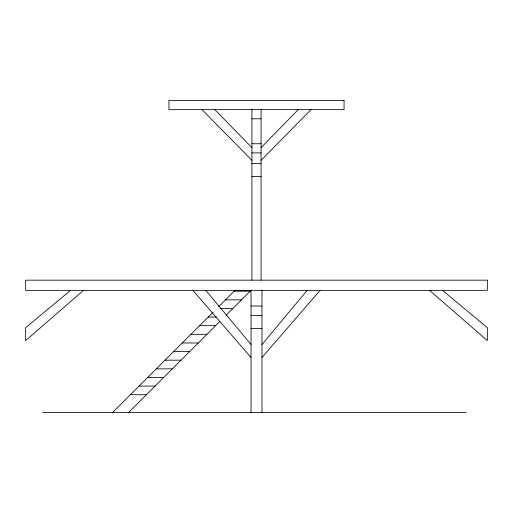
<?xml version="1.0" encoding="UTF-8"?>
<svg xmlns="http://www.w3.org/2000/svg" width="513" height="513" viewBox="0 0 513 513"><rect width="100%" height="100%" fill="white"/><g stroke="black" fill="none" stroke-linecap="round" stroke-linejoin="round"><path stroke-width="0.77" d="M261.97 344.512L307.178 290.352M261.97 357.497L320.106 290.352M261.079 147.616L298.239 109.641M261.079 160.345L310.968 109.641M112.571 412.523L212.889 312.411M218.557 306.755L234.992 290.352M128.603 412.523L219.853 321.459M226.092 315.238L251.03 290.352L251.03 412.523M83.478 290.352L25.65 340.594L25.65 327.666L70.55 290.352M251.921 118.804L261.079 118.804M251.921 143.749L261.079 143.749M251.921 152.912L261.079 152.912M251.921 163.602L261.079 163.602M251.921 176.581L261.079 176.581M234.178 291.166L250.209 291.166M225.47 299.855L241.508 299.855M251.03 306.03L261.97 306.03M219.968 308.39L232.947 308.39M251.03 315.598L261.97 315.598M208.201 317.085L216.601 317.085M199.608 325.659L215.646 325.659M251.03 328.532L261.97 328.532M190.945 334.309L206.976 334.309M182.25 342.985L198.287 342.985M173.779 351.437L189.816 351.437M165.019 360.177L181.057 360.177M156.318 368.866L172.349 368.866M147.712 377.453L163.75 377.453M139.055 386.09L155.086 386.09M130.405 394.721L146.442 394.721M42.784 412.523L466.253 412.523M442.45 290.352L487.35 327.666L487.35 340.594L429.522 290.352M202.032 109.641L251.921 160.345M214.761 109.641L251.921 147.616M192.894 290.352L251.03 357.497M205.822 290.352L251.03 344.512M261.97 290.352L261.97 412.523M261.079 109.641L261.079 280.169M251.921 109.641L251.921 280.169M344.056 100.477L168.944 100.477L168.944 109.641L344.056 109.641L344.056 100.477M487.35 280.169L25.65 280.169L25.65 290.352L487.35 290.352L487.35 280.169"/></g></svg>
